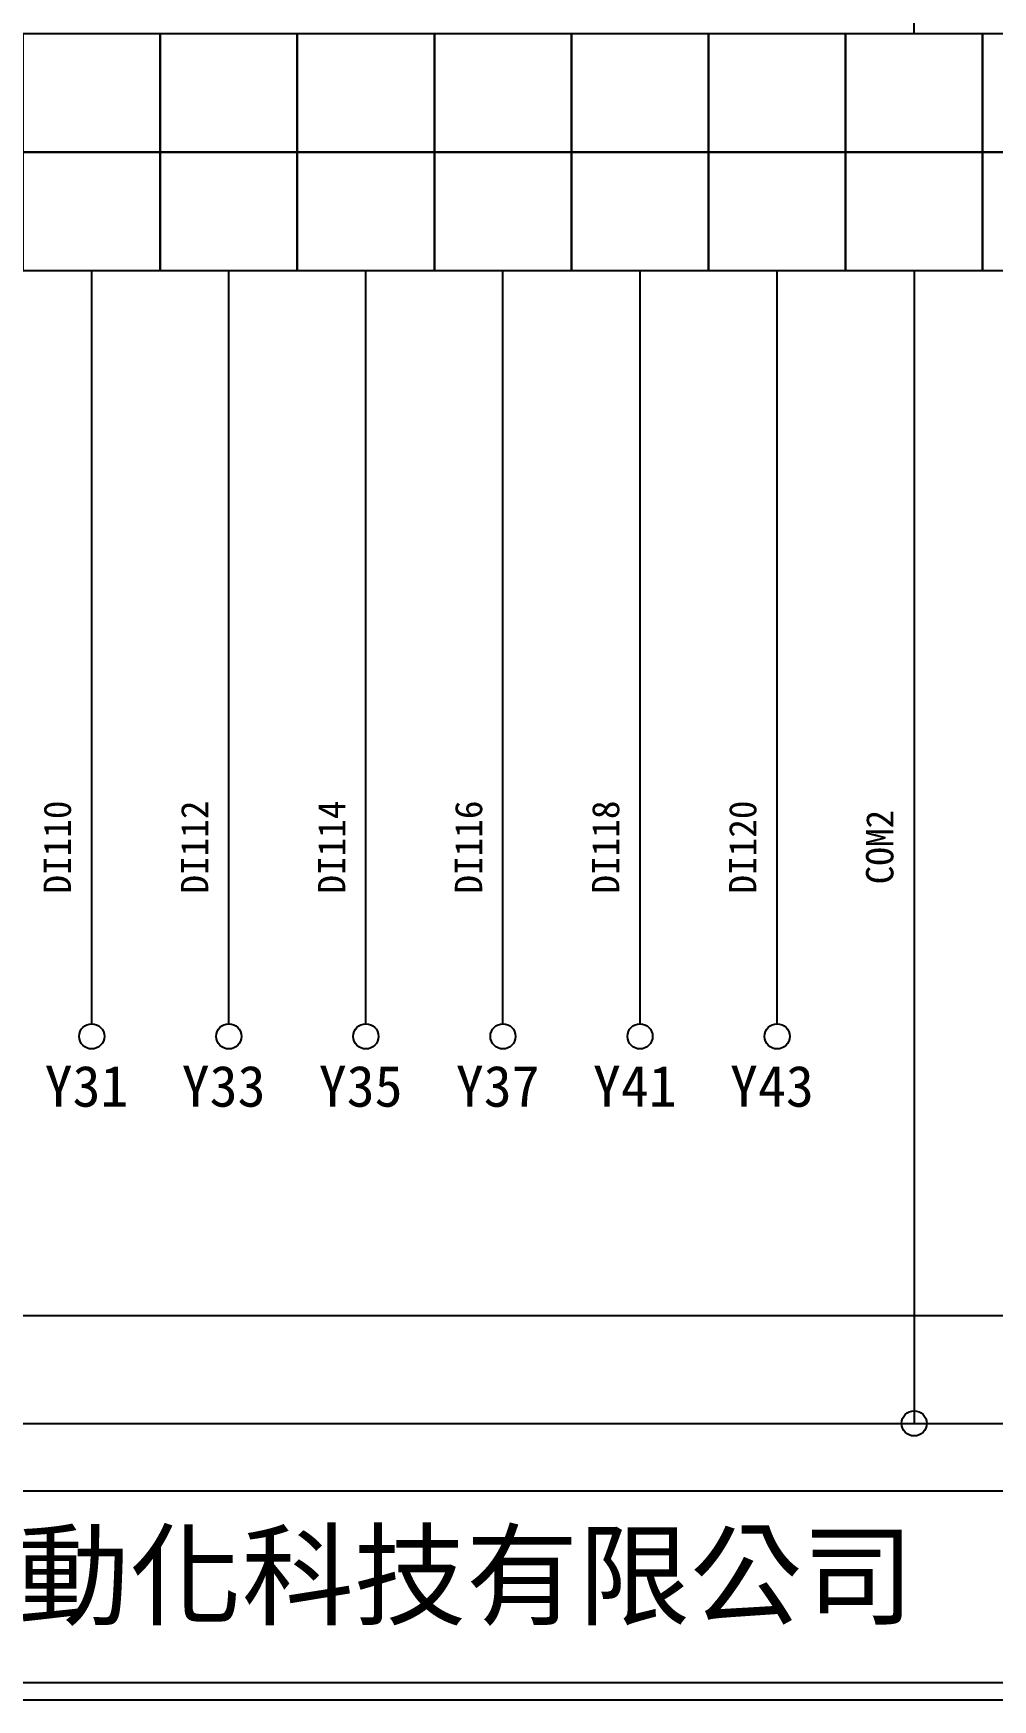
# Model space of a CAD drawing. Extents: x 926 to 1213, y -211 to -7.
# Drawn here: x 990 to 1060.1, y -211.2 to -89.5 of the extents above; entities that cross this region are included whole.
import ezdxf

# ---------------------------------------------------------------- set-up
doc = ezdxf.new("R2010")
doc.units = 0
doc.layers.get('0').update_dxf_attribs({"linetype": 'CONTINUOUS'})
doc.layers.add('圖框層', color=7, linetype='CONTINUOUS')
doc.layers.add('標尺寸層', color=3, linetype='CONTINUOUS')
doc.styles.add('CNS', font='romanc.shx', dxfattribs={"bigfont": 'chineset.shx'})
doc.styles.add('STSL', font='kaiu.ttf')

msp = doc.modelspace()

# ---------------------------------------------------------------- linework, layer by layer
at = {"color": 7}
for points in [[(989.3, -89.48), (999.31, -89.48), (999.31, -98.14), (989.3, -98.14)], [(999.31, -89.48), (1009.32, -89.48), (1009.32, -98.14), (999.31, -98.14)], [(1009.32, -89.48), (1019.33, -89.48), (1019.33, -98.14), (1009.32, -98.14)], [(1019.33, -89.48), (1029.34, -89.48), (1029.34, -98.14), (1019.33, -98.14)], [(1029.34, -89.48), (1039.35, -89.48), (1039.35, -98.14), (1029.34, -98.14)], [(1039.35, -89.48), (1049.36, -89.48), (1049.36, -98.14), (1039.35, -98.14)], [(1049.36, -89.48), (1059.37, -89.48), (1059.37, -98.14), (1049.36, -98.14)], [(1059.37, -89.48), (1069.38, -89.48), (1069.38, -98.14), (1059.37, -98.14)], [(989.3, -98.14), (999.31, -98.14), (999.31, -106.81), (989.3, -106.81)], [(999.31, -98.14), (1009.32, -98.14), (1009.32, -106.81), (999.31, -106.81)], [(1009.32, -98.14), (1019.33, -98.14), (1019.33, -106.81), (1009.32, -106.81)], [(1019.33, -98.14), (1029.34, -98.14), (1029.34, -106.81), (1019.33, -106.81)], [(1029.34, -98.14), (1039.35, -98.14), (1039.35, -106.81), (1029.34, -106.81)], [(1039.35, -98.14), (1049.36, -98.14), (1049.36, -106.81), (1039.35, -106.81)], [(1049.36, -98.14), (1059.37, -98.14), (1059.37, -106.81), (1049.36, -106.81)], [(1059.37, -98.14), (1069.38, -98.14), (1069.38, -106.81), (1059.37, -106.81)]]:
    msp.add_lwpolyline(points, close=True, dxfattribs=at)
at = {"layer": '圖框層', "color": 7}
for p, q in [((926.99, -195.97), (1211.49, -195.97)), ((926.99, -209.97), (1211.49, -209.97)), ((925.74, -211.22), (1212.74, -211.22))]:
    msp.add_line(p, q, dxfattribs=at)
at = {"layer": '標尺寸層', "color": 7}
for p, q in [((1054.37, -89.48), (1054.37, -24.88)), ((994.31, -161.83), (994.31, -106.81)), ((1004.32, -161.83), (1004.32, -106.81)), ((1014.33, -161.83), (1014.33, -106.81)), ((1024.34, -161.83), (1024.34, -106.81)), ((1034.35, -161.83), (1034.35, -106.81)), ((1044.36, -161.83), (1044.36, -106.81)), ((1054.37, -106.81), (1054.37, -191.03)), ((930.28, -183.14), (1207.88, -183.14)), ((930.49, -191.03), (1208.36, -191.03))]:
    msp.add_line(p, q, dxfattribs=at)
for centre in [(994.31, -162.75), (1004.32, -162.75), (1014.33, -162.75), (1024.34, -162.75), (1034.35, -162.75), (1044.36, -162.75), (1054.37, -191.03)]:
    msp.add_circle(centre, 0.92, dxfattribs=at)

# ---------------------------------------------------------------- texts
at = {"layer": '圖框層', "color": 7, "style": 'STSL'}
for s, height, p in [('Y31', 3, (990.87, -167.89)), ('Y33', 3, (1000.88, -167.89)), ('Y35', 3, (1010.89, -167.89)), ('Y37', 3, (1020.9, -167.89)), ('Y41', 3, (1030.91, -167.89)), ('Y43', 3, (1040.92, -167.89)), ('泓陞自動化科技有限公司', 6, (964.35, -205.14))]:
    msp.add_text(s, height=height, dxfattribs=at).set_placement(p)
at = {"layer": '標尺寸層', "color": 7, "char_height": 2, "width": 84.2209, "attachment_point": 5, "rotation": 90, "style": 'CNS'}
for s, insert in [('{\\fDFKai-SB|b0|i0|c136|p65;DI110}', (991.81, -148.92)), ('{\\fDFKai-SB|b0|i0|c136|p65;DI112}', (1001.82, -148.92)), ('{\\fDFKai-SB|b0|i0|c136|p65;DI114}', (1011.83, -148.92)), ('{\\fDFKai-SB|b0|i0|c136|p65;DI116}', (1021.84, -148.92)), ('{\\fDFKai-SB|b0|i0|c136|p65;DI118}', (1031.85, -148.92)), ('{\\fDFKai-SB|b0|i0|c136|p65;DI120}', (1041.86, -148.92)), ('{\\fDFKai-SB|b0|i0|c136|p65;COM2}', (1051.87, -148.92))]:
    msp.add_mtext(s, dxfattribs=dict(at, insert=insert))

doc.saveas('drawing.dxf')
